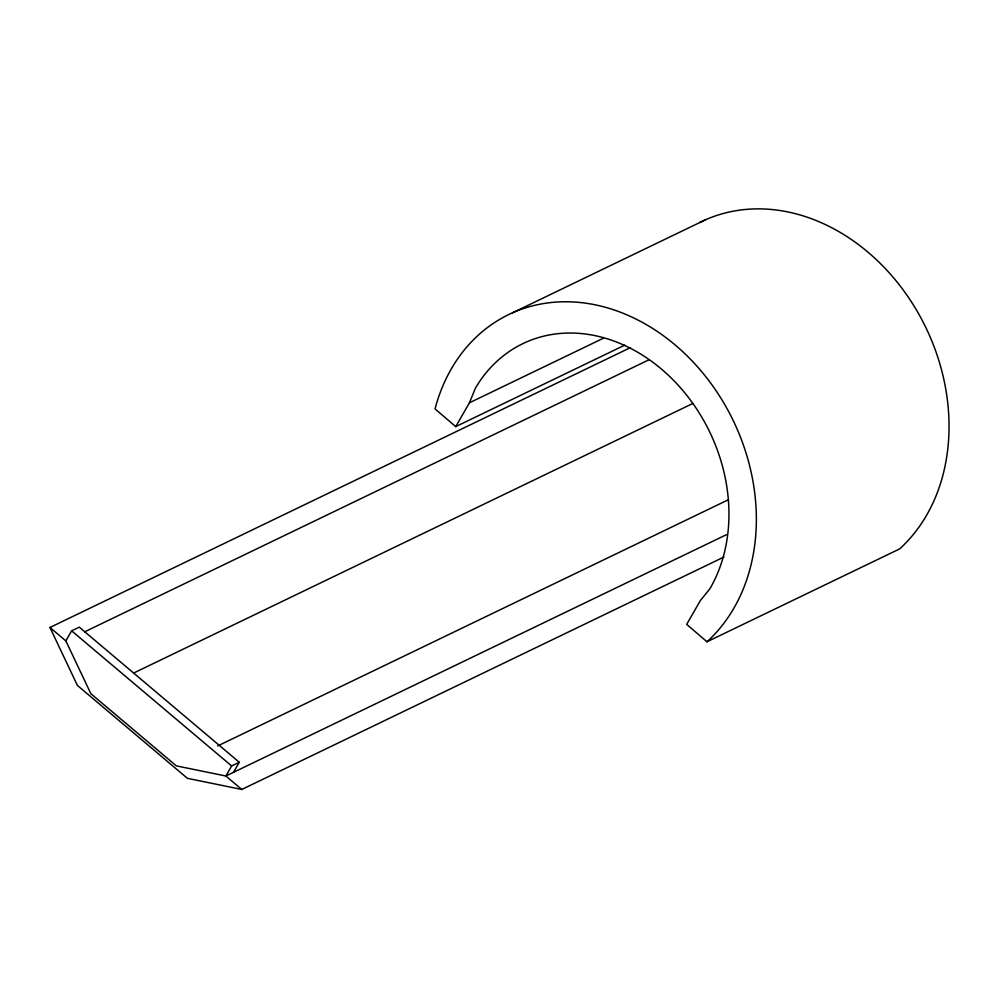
<?xml version="1.0" encoding="UTF-8"?>
<svg xmlns="http://www.w3.org/2000/svg" width="999" height="999" viewBox="0 0 999 999"><rect width="100%" height="100%" fill="white"/><g stroke="black" fill="none" stroke-linecap="round" stroke-linejoin="round"><path stroke-width="1.5" d="M706.992 641.783A193.094 156.119 64.3 0 0 676.261 345.904A193.094 156.119 64.3 0 0 435.04 408.916L455.731 426.623L469.43 402.797L475.462 388.099A160.752 129.97 64.3 0 1 662.262 369.78A160.752 129.97 64.3 0 1 709.852 588.798L700.374 600.549L686.675 624.375L706.992 641.783L899.674 548.888A193.094 156.119 64.3 0 0 914.535 306.818A193.094 156.119 64.3 0 0 699.787 222.465M723.925 557.03L241.783 789.46L225.861 776.011L176.336 765.871L90.847 693.681L65.847 640.896L71.628 630.831L79.283 627.147L239.285 762.274L233.504 772.327M239.285 762.274L231.643 765.958L225.861 776.011L726.398 534.715M512.549 312.787L705.219 219.905M469.43 402.797L603.471 338.186M455.731 426.623L624.675 345.179M241.783 789.46L187.4 778.321L77.41 685.439L49.95 627.472L630.494 347.602M84.728 631.793L649.25 359.652M133.604 673.064L692.507 403.633M217.682 745.941L727.434 500.199M71.628 630.831L231.643 765.958M49.95 627.472L65.847 640.896"/></g></svg>
